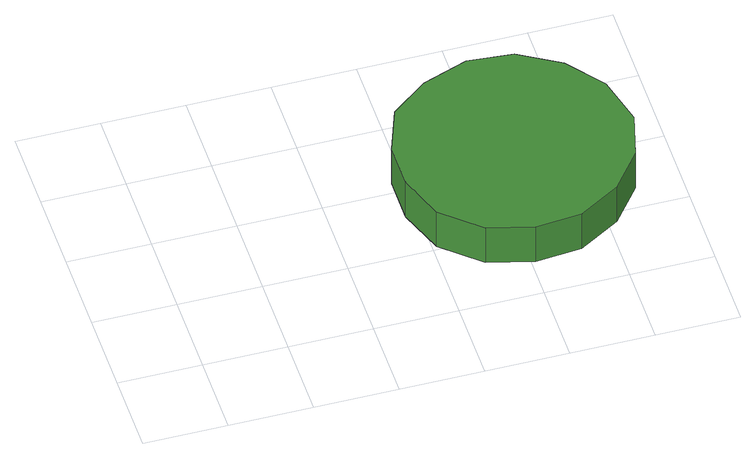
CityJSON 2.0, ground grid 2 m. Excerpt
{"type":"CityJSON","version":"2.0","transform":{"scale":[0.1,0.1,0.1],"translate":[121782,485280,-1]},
"CityObjects":{
"tree1":{"type":"SolitaryVegetationObject","attributes":{"function":"something"},"geometry":[{"type":"MultiSurface","lod":"1","boundaries":[[[0,1,2,3,4,5,6,7,8,9,10,11,12,13,14]],[[15,16,17,18,19,20,21,22,23,24,25,26,27,28,29]],[[0,29,28,1]],[[1,28,27,2]],[[2,27,26,3]],[[3,26,25,4]],[[4,25,24,5]],[[5,24,23,6]],[[6,23,22,7]],[[7,22,21,8]],[[8,21,20,9]],[[9,20,19,10]],[[10,19,18,11]],[[11,18,17,12]],[[12,17,16,13]],[[13,16,15,14]],[[14,15,29,0]]]}]},
"tree2":{"type":"SolitaryVegetationObject","attributes":{"function":"something"}}
},
"vertices":[
[112,37,14],[109,49,14],[102,58,14],[92,64,14],[81,65,14],[70,61,14],[61,54,14],[57,43,14],[57,32,14],[61,21,14],[70,13,14],[81,10,14],[92,11,14],[102,17,14],[109,26,14],[109,26,3],[102,17,3],[92,11,3],[81,10,3],[70,13,3],[61,21,3],[57,32,3],[57,43,3],[61,54,3],[70,61,3],[81,65,3],[92,64,3],[102,58,3],[109,49,3],[112,37,3]
]}
